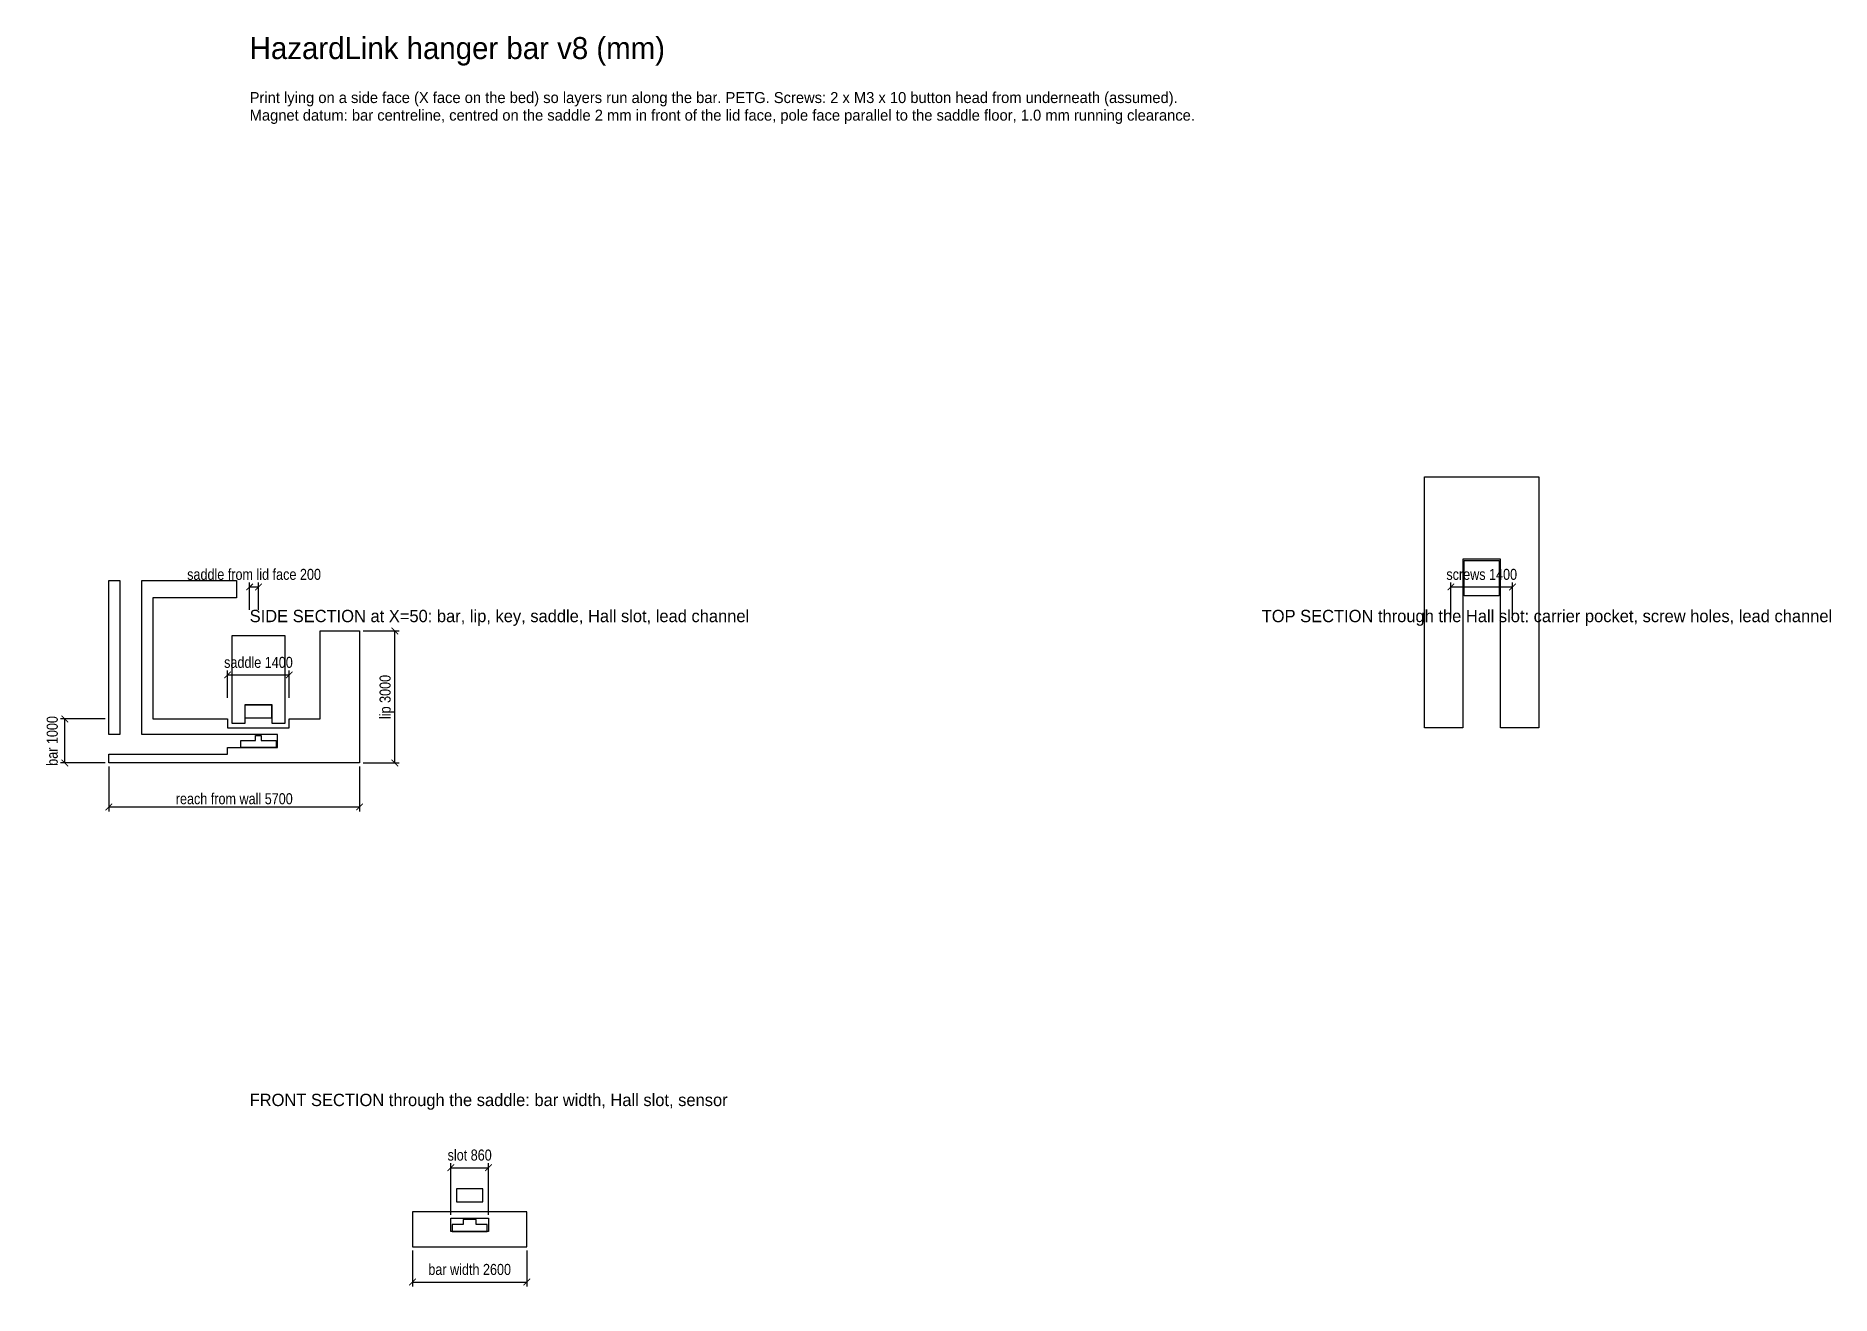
# Model space of a CAD drawing. Header units: metres. Extents: x -49 to 359, y -281 to 5.
import ezdxf

# ---------------------------------------------------------------- set-up
doc = ezdxf.new("R2010")
doc.units = ezdxf.units.M
for name, color, linetype in [('DIMS', 1, 'Continuous'), ('NOTES', 4, 'Continuous'), ('OUTLINE', 7, 'Continuous'), ('REF', 8, 'Continuous'), ('TEXT', 3, 'Continuous')]:
    doc.layers.add(name, color=color, linetype=linetype)
doc.styles.add('OpenSansCondensed-Light', font='OpenSansCondensed-Light.ttf')
doc.dimstyles.new('EZDXF', dxfattribs={"dimtxt": 0.25, "dimasz": 0.175, "dimexe": 0.375, "dimexo": 0.125, "dimgap": 0.1, "dimtad": 1, "dimlfac": 100, "dimzin": 12, "dimdsep": 46, "dimtxsty": 'OpenSansCondensed-Light', "dimblk": 'ARCHTICK', "dimcen": 2.5, "dimazin": 3, "dimtfac": 0.5, "dimtmove": 2, "dimatfit": 3})

# ---------------------------------------------------------------- blocks, each defined once
blk = doc.blocks.new('_ARCHTICK')
at = {"color": 0, "linetype": 'BYBLOCK', "const_width": 0.15}
blk.add_lwpolyline([(-0.5, -0.5), (0.5, 0.5)], dxfattribs=at)

msp = doc.modelspace()

# ---------------------------------------------------------------- linework, layer by layer
at = {"layer": 'OUTLINE'}
for p, q in [((267, -95), (293, -95)), ((267, -152), (267, -95)), ((293, -95), (293, -152)), ((275.7, -113.7), (275.7, -152)), ((284.3, -113.7), (275.7, -113.7)), ((284.3, -152), (284.3, -113.7)), ((-32, -153.5), (-32, -118.5)), ((-32, -118.5), (-29.5, -118.5)), ((-29.5, -118.5), (-29.5, -153.5)), ((-24.5, -118.5), (-3, -118.5)), ((-24.5, -153.5), (-24.5, -118.5)), ((-3, -118.5), (-3, -122.5)), ((-22, -122.5), (-22, -150)), ((-3, -122.5), (-22, -122.5)), ((16, -130), (25, -130)), ((16, -150), (16, -130)), ((25, -130), (25, -160)), ((-22, -150), (-5, -150)), ((-5, -150), (-5, -152)), ((9, -150), (16, -150)), ((9, -152), (9, -150)), ((-29.5, -153.5), (-32, -153.5)), ((6.3, -153.5), (-24.5, -153.5)), ((-5, -152), (9, -152)), ((6.3, -156.5), (6.3, -153.5)), ((275.7, -152), (267, -152)), ((293, -152), (284.3, -152)), ((-32, -160), (-32, -158)), ((-32, -158), (-5, -158)), ((-5, -156.5), (6.3, -156.5)), ((-5, -158), (-5, -156.5)), ((25, -160), (-32, -160)), ((63, -262), (37, -262)), ((37, -262), (37, -270)), ((45.7, -266.5), (45.7, -263.5)), ((45.7, -263.5), (54.3, -263.5)), ((54.3, -263.5), (54.3, -266.5)), ((63, -270), (63, -262)), ((54.3, -266.5), (45.7, -266.5)), ((37, -270), (63, -270))]:
    msp.add_line(p, q, dxfattribs=at)
at = {"layer": 'REF'}
for p, q in [((276, -114), (284, -114)), ((276, -122), (276, -114)), ((284, -114), (284, -122)), ((284, -122), (276, -122)), ((-4, -131), (8, -131)), ((-4, -151), (-4, -131)), ((8, -131), (8, -151)), ((-1.1, -146.8), (-1.1, -151)), ((5.1, -146.8), (-1.1, -146.8)), ((-1, -146.8), (5, -146.8)), ((-1, -149.8), (-1, -146.8)), ((5, -146.8), (5, -149.8)), ((5.1, -151), (5.1, -146.8)), ((5, -149.8), (-1, -149.8)), ((-1.1, -151), (-4, -151)), ((-2, -154.9), (1.35, -154.9)), ((-2, -156.5), (-2, -154.9)), ((1.35, -153.78), (2.65, -153.78)), ((1.35, -154.9), (1.35, -153.78)), ((2.65, -153.78), (2.65, -154.9)), ((2.65, -154.9), (6, -154.9)), ((8, -151), (5.1, -151)), ((6, -154.9), (6, -156.5)), ((6, -156.5), (-2, -156.5)), ((47, -256.8), (47, -259.8)), ((53, -256.8), (47, -256.8)), ((53, -259.8), (53, -256.8)), ((47, -259.8), (53, -259.8)), ((48.55, -264.9), (46, -264.9)), ((46, -264.9), (46, -266.5)), ((48.55, -263.78), (48.55, -264.9)), ((51.45, -263.78), (48.55, -263.78)), ((51.45, -264.9), (51.45, -263.78)), ((54, -264.9), (51.45, -264.9)), ((54, -266.5), (54, -264.9)), ((46, -266.5), (54, -266.5))]:
    msp.add_line(p, q, dxfattribs=at)

# ---------------------------------------------------------------- texts
at = {"layer": 'NOTES'}
for s, p in [('Print lying on a side face (X face on the bed) so layers run along the bar. PETG. Screws: 2 x M3 x 10 button head from underneath (assumed).', (0, -10)), ('Magnet datum: bar centreline, centred on the saddle 2 mm in front of the lid face, pole face parallel to the saddle floor, 1.0 mm running clearance.', (0, -14))]:
    msp.add_text(s, height=2.5, dxfattribs=at).set_placement(p)
at = {"layer": 'TEXT'}
for s, height, p in [('HazardLink hanger bar v8 (mm)', 5, (0, 0)), ('SIDE SECTION at X=50: bar, lip, key, saddle, Hall slot, lead channel', 2.8, (0, -128)), ('TOP SECTION through the Hall slot: carrier pocket, screw holes, lead channel', 2.8, (230, -128)), ('FRONT SECTION through the saddle: bar width, Hall slot, sensor', 2.8, (0, -238))]:
    msp.add_text(s, height=height, dxfattribs=at).set_placement(p)

# ---------------------------------------------------------------- dimensions: what is measured, and where the dimension line sits
at = {"layer": 'DIMS'}
for base, p1, p2, text in [((0, -120), (0, -126), (2, -126), 'saddle from lid face <>'), ((273, -120), (273, -128), (287, -128), 'screws <>'), ((-5, -140), (-5, -146), (9, -146), 'saddle <>'), ((-32, -170), (-32, -160), (25, -160), 'reach from wall <>'), ((45.7, -252), (45.7, -263.5), (54.3, -263.5), 'slot <>'), ((37, -278), (37, -270), (63, -270), 'bar width <>')]:
    msp.add_linear_dim(base=base, p1=p1, p2=p2, text=text, dimstyle='EZDXF', override={"dimtxt": 2.5, "dimasz": 1.5, "dimexe": 1, "dimexo": 0.8, "dimgap": 0.6, "dimdec": 1}, dxfattribs=at).render()
for base, p1, p2, text in [((33, -160), (25, -160), (25, -130), 'lip <>'), ((-42, -160), (-32, -160), (-32, -150), 'bar <>')]:
    msp.add_linear_dim(base=base, p1=p1, p2=p2, angle=90, text=text, dimstyle='EZDXF', override={"dimtxt": 2.5, "dimasz": 1.5, "dimexe": 1, "dimexo": 0.8, "dimgap": 0.6, "dimdec": 1}, dxfattribs=at).render()

doc.saveas('drawing.dxf')
